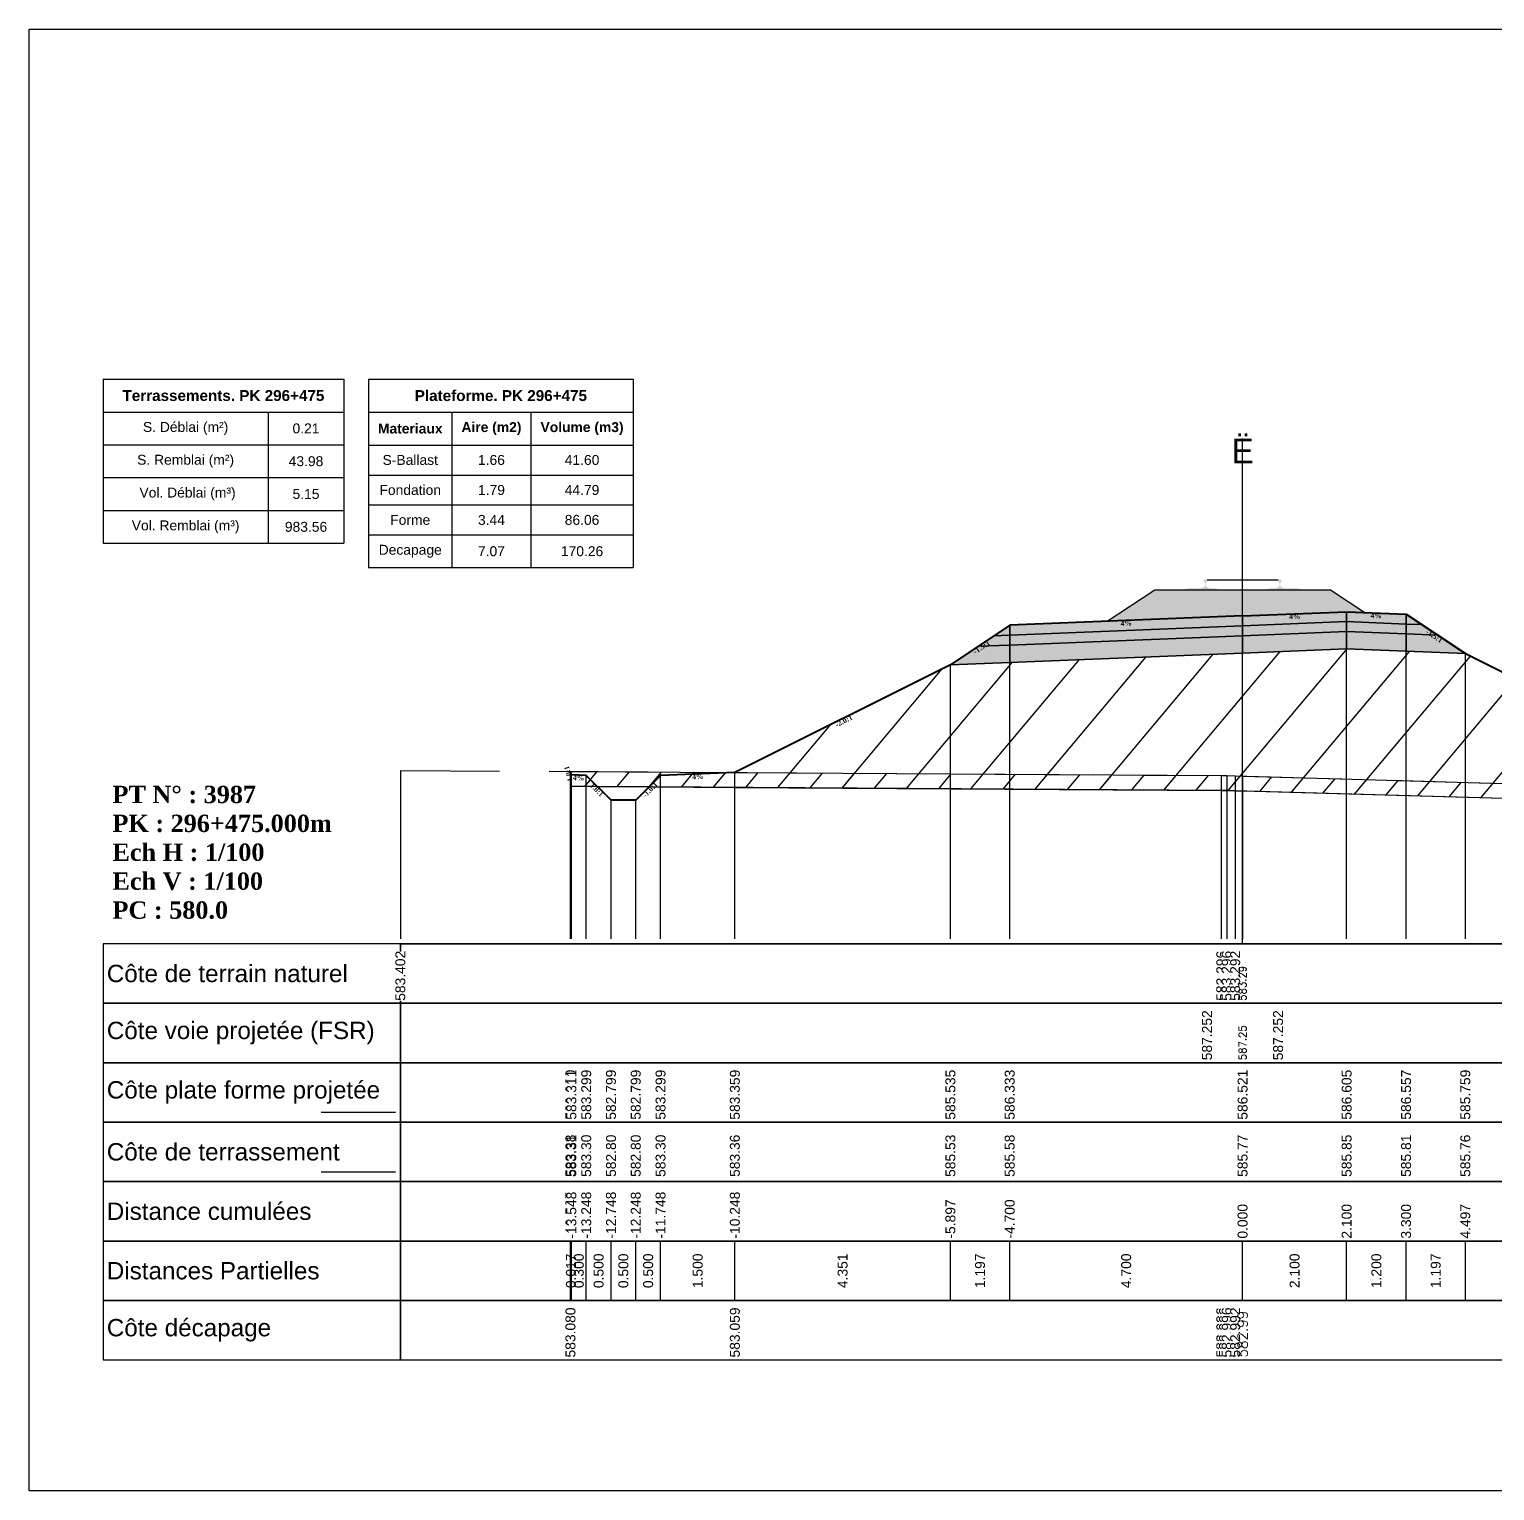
# Model space of a CAD drawing. Header units: millimetres. Extents: x 2762 to 3076, y 916 to 3305.
# Drawn here: x 2950.21 to 2979.79, y 2667.65 to 2697.15 of the extents above; entities that cross this region are included whole.
import ezdxf

# ---------------------------------------------------------------- set-up
doc = ezdxf.new("R2010")
doc.units = ezdxf.units.MM
doc.header["$LTSCALE"] = 2
doc.linetypes.add('CACHE', pattern=[9.525, 6.35, -3.175])
doc.linetypes.add('DASHED', pattern=[0.75, 0.5, -0.25])
for name, color, linetype in [('C-ANNO-TABL', 1, 'Continuous'), ('C-ANNO-TABL-TEXT', 150, 'Continuous'), ('C-ANNO-TABL-TITL', 150, 'Continuous'), ('C-ANNO-TABL-TTBL', 5, 'Continuous'), ('C-ROAD-CORR', 5, 'Continuous'), ('C-ROAD-SCTN', 7, 'Continuous')]:
    doc.layers.add(name, color=color, linetype=linetype)
doc.styles.add('ARIAL', font='arial.ttf')
doc.styles.add('C3D_Etiquette', font='romans.shx')
doc.styles.add('C3D_Profil_Travers', font='romans.shx')
doc.styles.get("Standard").update_dxf_attribs({"font": 'arial.ttf'})

msp = doc.modelspace()

# ---------------------------------------------------------------- hatches: boundary and pattern name
at = {"linetype": 'Continuous', "lineweight": -3}
msp.add_hatch(color=254, dxfattribs=at).paths.add_polyline_path([(2973.487, 2685.652), (2973.487, 2685.837), (2973.602, 2685.858), (2973.95, 2685.858), (2973.95, 2685.863), (2973.876, 2685.863), (2973.876, 2685.873), (2973.877, 2685.874), (2973.879, 2685.875), (2973.88, 2685.875), (2973.9, 2685.877), (2973.903, 2685.877), (2973.906, 2685.879), (2973.934, 2685.889), (2973.937, 2685.89), (2973.938, 2685.892), (2973.939, 2685.893), (2973.94, 2685.897), (2973.941, 2685.904), (2973.942, 2685.913), (2973.943, 2685.924), (2973.943, 2685.948), (2973.942, 2685.963), (2973.942, 2685.97), (2973.941, 2685.976), (2973.94, 2685.98), (2973.94, 2685.982), (2973.939, 2685.986), (2973.938, 2685.987), (2973.937, 2685.989), (2973.936, 2685.99), (2973.935, 2685.991), (2973.919, 2685.996), (2973.917, 2685.998), (2973.916, 2685.999), (2973.915, 2686), (2973.915, 2686.003), (2973.915, 2686.021), (2973.916, 2686.025), (2973.917, 2686.028), (2973.919, 2686.03), (2973.921, 2686.032), (2973.924, 2686.033), (2973.925, 2686.033), (2973.929, 2686.034), (2973.933, 2686.035), (2973.936, 2686.035), (2973.94, 2686.035), (2973.945, 2686.035), (2973.948, 2686.035), (2973.951, 2686.035), (2973.955, 2686.035), (2973.958, 2686.035), (2973.962, 2686.035), (2973.967, 2686.035), (2973.97, 2686.035), (2973.974, 2686.034), (2973.978, 2686.033), (2973.979, 2686.033), (2973.981, 2686.032), (2973.984, 2686.03), (2973.986, 2686.028), (2973.987, 2686.025), (2973.987, 2686.021), (2973.987, 2686.003), (2973.987, 2686), (2973.987, 2685.999), (2973.986, 2685.998), (2973.984, 2685.996), (2973.968, 2685.991), (2973.967, 2685.99), (2973.965, 2685.989), (2973.964, 2685.987), (2973.964, 2685.986), (2973.963, 2685.982), (2973.962, 2685.98), (2973.962, 2685.976), (2973.961, 2685.97), (2973.96, 2685.963), (2973.96, 2685.948), (2973.96, 2685.924), (2973.961, 2685.913), (2973.962, 2685.904), (2973.963, 2685.897), (2973.964, 2685.893), (2973.965, 2685.892), (2973.966, 2685.89), (2973.968, 2685.889), (2973.997, 2685.879), (2974, 2685.877), (2974.003, 2685.877), (2974.023, 2685.875), (2974.024, 2685.875), (2974.025, 2685.874), (2974.026, 2685.873), (2974.026, 2685.863), (2973.952, 2685.863), (2973.952, 2685.858), (2974.156, 2685.858), (2974.288, 2685.827), (2975.122, 2685.827), (2975.253, 2685.858), (2975.457, 2685.858), (2975.457, 2685.863), (2975.383, 2685.863), (2975.383, 2685.873), (2975.384, 2685.874), (2975.386, 2685.875), (2975.387, 2685.875), (2975.407, 2685.877), (2975.41, 2685.877), (2975.413, 2685.879), (2975.441, 2685.889), (2975.444, 2685.89), (2975.445, 2685.892), (2975.446, 2685.893), (2975.447, 2685.897), (2975.448, 2685.904), (2975.449, 2685.913), (2975.45, 2685.924), (2975.45, 2685.948), (2975.449, 2685.963), (2975.449, 2685.97), (2975.448, 2685.976), (2975.447, 2685.98), (2975.447, 2685.982), (2975.446, 2685.986), (2975.445, 2685.987), (2975.444, 2685.989), (2975.443, 2685.99), (2975.442, 2685.991), (2975.426, 2685.996), (2975.424, 2685.998), (2975.423, 2685.999), (2975.422, 2686), (2975.422, 2686.003), (2975.422, 2686.021), (2975.423, 2686.025), (2975.424, 2686.028), (2975.426, 2686.03), (2975.428, 2686.032), (2975.431, 2686.033), (2975.432, 2686.033), (2975.436, 2686.034), (2975.44, 2686.035), (2975.443, 2686.035), (2975.447, 2686.035), (2975.452, 2686.035), (2975.455, 2686.035), (2975.458, 2686.035), (2975.462, 2686.035), (2975.465, 2686.035), (2975.469, 2686.035), (2975.474, 2686.035), (2975.477, 2686.035), (2975.481, 2686.034), (2975.485, 2686.033), (2975.486, 2686.033), (2975.488, 2686.032), (2975.491, 2686.03), (2975.493, 2686.028), (2975.494, 2686.025), (2975.494, 2686.021), (2975.494, 2686.003), (2975.494, 2686), (2975.494, 2685.999), (2975.493, 2685.998), (2975.491, 2685.996), (2975.475, 2685.991), (2975.474, 2685.99), (2975.472, 2685.989), (2975.471, 2685.987), (2975.471, 2685.986), (2975.47, 2685.982), (2975.469, 2685.98), (2975.469, 2685.976), (2975.468, 2685.97), (2975.467, 2685.963), (2975.467, 2685.948), (2975.467, 2685.924), (2975.468, 2685.913), (2975.469, 2685.904), (2975.47, 2685.897), (2975.471, 2685.893), (2975.472, 2685.892), (2975.473, 2685.89), (2975.475, 2685.889), (2975.504, 2685.879), (2975.507, 2685.877), (2975.51, 2685.877), (2975.53, 2685.875), (2975.531, 2685.875), (2975.532, 2685.874), (2975.533, 2685.873), (2975.533, 2685.863), (2975.459, 2685.863), (2975.459, 2685.858), (2975.807, 2685.858), (2975.922, 2685.837), (2975.922, 2685.652)])
h = msp.add_hatch(dxfattribs=at)
h.set_pattern_fill('GRAVEL', color=252, scale=0.009, style=0)
h.set_pattern_definition([(228.0128, (2972.136781, 2685.423686), (-1.8288, -2.0574), [0.030755, -3.0447435]), (184.96974, (2972.116207, 2685.400826), (2.743199999, 0.228600013), [0.0527764, -5.2248644]), (132.51045, (2972.063629, 2685.396254), (2.286, -2.5146), [0.0372133, -3.684125]), (267.2737, (2971.974475, 2685.339104), (0.2286, 4.572), [0.0480604, -4.7579794]), (292.83365, (2971.972189, 2685.291098), (-1.143, 2.7432), [0.047127, -4.6655827]), (357.2737, (2971.990477, 2685.247664), (-4.572, 0.2286), [0.0480604, -4.7579794]), (37.69424, (2972.038483, 2685.245378), (-2.9718, -2.286), [0.0635574, -6.2921804]), (72.25533, (2972.088775, 2685.28424), (1.6002, 5.0292), [0.0600048, -5.940473]), (121.42957, (2972.107063, 2685.34139), (-1.8288, 2.9718), [0.048223, -4.774099]), (175.23636, (2972.081917, 2685.382538), (2.5146, -0.2286), [0.055054, -2.697654]), (222.39744, (2972.027053, 2685.38711), (-2.7432, -2.5146), [0.071197, -7.0485095]), (138.81407, (2972.20079, 2685.336818), (-1.6002, 1.3716), [0.0243004, -2.405751]), (171.46923, (2972.182501, 2685.35282), (2.9718, -0.4572), [0.0462314, -4.5769175]), (225, (2972.13678, 2685.35968), (-3e-17, -0.2286), [0.032329, -0.29096]), (203.1986, (2972.12078, 2685.38711), (1.143, 0.4572), [0.01741, -1.723556]), (291.8014, (2972.104777, 2685.38025), (-0.2286, 0.6858), [0.024621, -1.206428]), (30.9638, (2972.11392, 2685.35739), (0.6858, 0.4572), [0.039989, -1.292967]), (161.565, (2972.14821, 2685.377966), (0.4572, -0.2286), [0.028916, -0.693981]), (16.38954, (2971.972189, 2685.380252), (2.286, 0.6858), [0.040508, -4.0102944]), (70.34618, (2972.011051, 2685.391682), (-0.9144, -2.5146), [0.033984, -3.3643994]), (293.1986, (2972.14821, 2685.423686), (-0.4572, 1.143), [0.034819, -1.7061465]), (343.61046, (2972.161927, 2685.391682), (-2.286, 0.6858), [0.040508, -4.0102944]), (339.44395, (2971.97219, 2685.23852), (-1.143, 0.4572), [0.039063, -1.914096]), (294.77514, (2972.008765, 2685.224804), (-1.143, 2.5146), [0.0327305, -3.2403234]), (66.8014, (2972.150497, 2685.195086), (0.4572, 1.143), [0.034819, -1.7061465]), (17.35402, (2972.164213, 2685.22709), (-2.9718, -0.9144), [0.0383204, -3.793714]), (69.44395, (2972.038483, 2685.195086), (-0.4572, -1.143), [0.0195316, -1.933628]), (101.3099, (2972.13678, 2685.195086), (-0.2286, 0.9144), [0.011656, -1.1539795]), (165.9638, (2972.134495, 2685.206516), (0.6858, -0.2286), [0.047127, -0.895415]), (186.009, (2972.088775, 2685.217946), (2.286, 0.2286), [0.043674, -4.323723]), (303.69, (2972.11392, 2685.33682), (-0.2286, 0.4572), [0.032969, -0.79126]), (353.15723, (2972.132209, 2685.309386), (3.8862, -0.4572), [0.05756, -5.698441]), (60.9454, (2972.18936, 2685.302528), (-0.9144, -1.6002), [0.023536, -2.330045]), (90, (2972.2008, 2685.3231), (-0.2286, 0.2286), [0.013716, -0.214884]), (120.25644, (2972.084203, 2685.224804), (0.9144, -1.6002), [0.031758, -3.1440547]), (48.0128, (2972.068201, 2685.252236), (1.8288, 2.0574), [0.06151, -3.0139886]), (0, (2972.10935, 2685.29796), (0.2286, 0.2286), [0.059436, -0.169164]), (325.30485, (2972.168785, 2685.297956), (2.286, -1.6002), [0.036145, -3.5783385]), (254.0546, (2972.198503, 2685.277382), (-0.2286, -0.9144), [0.033285, -1.6309485]), (207.64598, (2972.189359, 2685.245378), (-4.3434, -2.286), [0.054193, -5.365122]), (175.42608, (2972.141353, 2685.220232), (-2.9718, 0.2286), [0.0573327, -5.675926])])
h.paths.add_polyline_path([(2971.972, 2685.195), (2972.93, 2685.833), (2976.48, 2685.833), (2977.169, 2685.374), (2976.805, 2685.388)])
h = msp.add_hatch(color=11, dxfattribs=at)
h.paths.add_polyline_path([(2978.005, 2685.14), (2978.005, 2685.34), (2978.324, 2685.128)])
h.paths.add_polyline_path([(2976.805, 2685.188), (2976.805, 2685.388), (2978.005, 2685.34), (2978.005, 2685.14)])
h.paths.add_polyline_path([(2974.705, 2685.104), (2974.705, 2685.304), (2976.805, 2685.388), (2976.805, 2685.188)])
h.paths.add_polyline_path([(2970.005, 2684.916), (2970.005, 2685.116), (2974.705, 2685.304), (2974.705, 2685.104)])
h.paths.add_polyline_path([(2969.685, 2684.904), (2970.005, 2685.116), (2970.005, 2684.916)])
h = msp.add_hatch(color=30, dxfattribs=at)
h.paths.add_polyline_path([(2978.005, 2684.94), (2978.005, 2685.14), (2978.324, 2685.128), (2978.643, 2684.915)])
h.paths.add_polyline_path([(2976.805, 2684.988), (2976.805, 2685.188), (2978.005, 2685.14), (2978.005, 2684.94)])
h.paths.add_polyline_path([(2974.705, 2684.904), (2974.705, 2685.104), (2976.805, 2685.188), (2976.805, 2684.988)])
h.paths.add_polyline_path([(2970.005, 2684.716), (2970.005, 2684.916), (2974.705, 2685.104), (2974.705, 2684.904)])
h.paths.add_polyline_path([(2969.366, 2684.691), (2969.685, 2684.904), (2970.005, 2684.916), (2970.005, 2684.716)])
h = msp.add_hatch(color=83, dxfattribs=at)
h.paths.add_polyline_path([(2978.005, 2684.59), (2978.005, 2684.94), (2978.643, 2684.915), (2979.201, 2684.543)])
h.paths.add_polyline_path([(2976.805, 2684.638), (2976.805, 2684.988), (2978.005, 2684.94), (2978.005, 2684.59)])
h.paths.add_polyline_path([(2974.705, 2684.554), (2974.705, 2684.904), (2976.805, 2684.988), (2976.805, 2684.638)])
h.paths.add_polyline_path([(2970.005, 2684.366), (2970.005, 2684.716), (2974.705, 2684.904), (2974.705, 2684.554)])
h.paths.add_polyline_path([(2968.808, 2684.319), (2969.366, 2684.691), (2970.005, 2684.716), (2970.005, 2684.366)])
h = msp.add_hatch(dxfattribs=at)
h.set_pattern_fill('_U', color=3, angle=50, style=0, pattern_type=0)
h.set_pattern_definition([(50, (2962.7276, 2681.8539), (-0.766044, 0.642788), [])])
h.paths.add_polyline_path([(2962.728, 2681.854), (2962.957, 2682.083), (2964.457, 2682.143), (2968.808, 2684.319), (2976.805, 2684.638), (2979.201, 2684.543), (2984.714, 2681.786), (2984.714, 2681.486), (2974.556, 2681.776), (2974.383, 2681.78), (2974.33, 2681.78), (2974.275, 2681.78)])
h.paths.add_polyline_path([(2961.139, 2681.864), (2961.139, 2682.164), (2961.157, 2682.095), (2961.457, 2682.083), (2961.679, 2681.861)])
h = msp.add_hatch(dxfattribs=at)
h.set_pattern_fill('_U', color=150, scale=0.5, angle=50, style=0, pattern_type=0)
h.set_pattern_definition([(50, (2962.7276, 2681.85394), (-0.383022, 0.321394), [])])
h.paths.add_polyline_path([(2962.728, 2681.854), (2962.957, 2682.083), (2964.457, 2682.143), (2974.275, 2682.08), (2974.383, 2682.08), (2974.556, 2682.076), (2984.714, 2681.786), (2984.714, 2681.486), (2974.556, 2681.776), (2974.383, 2681.78), (2974.33, 2681.78), (2974.275, 2681.78)])
h.paths.add_polyline_path([(2961.139, 2682.164), (2964.457, 2682.143), (2962.957, 2682.083), (2962.728, 2681.854), (2961.679, 2681.861), (2961.457, 2682.083), (2961.157, 2682.095)])
h.paths.add_polyline_path([(2961.139, 2681.864), (2961.139, 2682.164), (2961.157, 2682.095), (2961.457, 2682.083), (2961.679, 2681.861)])

# ---------------------------------------------------------------- linework, layer by layer
at = {"color": 7, "linetype": 'Continuous', "lineweight": -3}
for p, q in [((2974.705, 2678.684), (2974.705, 2688.884)), ((2957.704, 2678.684), (2991.706, 2678.684)), ((2961.139, 2671.484), (2961.139, 2672.684)), ((2961.157, 2671.484), (2961.157, 2672.684)), ((2961.157, 2671.484), (2961.157, 2672.684)), ((2961.457, 2671.484), (2961.457, 2672.684)), ((2961.457, 2671.484), (2961.457, 2672.684)), ((2961.957, 2671.484), (2961.957, 2672.684)), ((2961.957, 2671.484), (2961.957, 2672.684)), ((2962.457, 2671.484), (2962.457, 2672.684)), ((2962.457, 2671.484), (2962.457, 2672.684)), ((2962.957, 2671.484), (2962.957, 2672.684)), ((2962.957, 2671.484), (2962.957, 2672.684)), ((2964.457, 2671.484), (2964.457, 2672.684)), ((2964.457, 2671.484), (2964.457, 2672.684)), ((2968.808, 2671.484), (2968.808, 2672.684)), ((2968.808, 2671.484), (2968.808, 2672.684)), ((2970.005, 2671.484), (2970.005, 2672.684)), ((2970.005, 2671.484), (2970.005, 2672.684)), ((2974.705, 2671.484), (2974.705, 2672.684)), ((2974.705, 2671.484), (2974.705, 2672.684)), ((2976.805, 2671.484), (2976.805, 2672.684)), ((2976.805, 2671.484), (2976.805, 2672.684)), ((2978.005, 2671.484), (2978.005, 2672.684)), ((2978.005, 2671.484), (2978.005, 2672.684)), ((2979.201, 2671.484), (2979.201, 2672.684)), ((2979.201, 2671.484), (2979.201, 2672.684))]:
    msp.add_line(p, q, dxfattribs=at)
at = {"color": 251, "linetype": 'Continuous', "lineweight": -3}
for p, q in [((2971.972, 2685.195), (2972.93, 2685.833)), ((2972.93, 2685.833), (2976.48, 2685.833)), ((2976.48, 2685.833), (2977.169, 2685.374)), ((2976.805, 2685.388), (2971.972, 2685.195)), ((2974.705, 2685.304), (2976.805, 2685.388)), ((2977.169, 2685.374), (2976.805, 2685.388)), ((2976.805, 2685.188), (2976.805, 2685.388)), ((2976.805, 2685.388), (2978.005, 2685.34)), ((2976.805, 2685.388), (2976.805, 2685.188)), ((2969.685, 2684.904), (2970.005, 2685.116)), ((2970.005, 2685.116), (2974.705, 2685.304)), ((2970.005, 2684.916), (2970.005, 2685.116)), ((2970.005, 2685.116), (2970.005, 2684.916)), ((2974.705, 2685.104), (2970.005, 2684.916)), ((2974.705, 2685.104), (2974.705, 2685.304)), ((2974.705, 2685.304), (2974.705, 2685.104)), ((2976.805, 2685.188), (2974.705, 2685.104)), ((2978.005, 2685.14), (2976.805, 2685.188)), ((2978.005, 2685.14), (2978.005, 2685.34)), ((2978.005, 2685.34), (2978.324, 2685.128)), ((2978.005, 2685.34), (2978.005, 2685.14)), ((2978.324, 2685.128), (2978.005, 2685.14)), ((2970.005, 2684.916), (2969.685, 2684.904))]:
    msp.add_line(p, q, dxfattribs=at)
at = {"color": 53, "linetype": 'Continuous', "lineweight": -3}
for p, q in [((2970.005, 2684.916), (2974.705, 2685.104)), ((2974.705, 2685.104), (2976.805, 2685.188)), ((2974.705, 2684.904), (2974.705, 2685.104)), ((2974.705, 2685.104), (2974.705, 2684.904)), ((2976.805, 2684.988), (2976.805, 2685.188)), ((2976.805, 2685.188), (2978.005, 2685.14)), ((2976.805, 2685.188), (2976.805, 2684.988)), ((2978.005, 2684.94), (2978.005, 2685.14)), ((2978.005, 2685.14), (2978.324, 2685.128)), ((2978.005, 2685.14), (2978.005, 2684.94)), ((2978.324, 2685.128), (2978.643, 2684.915)), ((2969.366, 2684.691), (2969.685, 2684.904)), ((2969.685, 2684.904), (2970.005, 2684.916)), ((2970.005, 2684.716), (2970.005, 2684.916)), ((2970.005, 2684.916), (2970.005, 2684.716)), ((2974.705, 2684.904), (2970.005, 2684.716)), ((2970.005, 2684.716), (2974.705, 2684.904)), ((2976.805, 2684.988), (2974.705, 2684.904)), ((2974.705, 2684.904), (2976.805, 2684.988)), ((2974.705, 2684.554), (2974.705, 2684.904)), ((2974.705, 2684.904), (2974.705, 2684.554)), ((2978.005, 2684.94), (2976.805, 2684.988)), ((2976.805, 2684.638), (2976.805, 2684.988)), ((2976.805, 2684.988), (2978.005, 2684.94)), ((2976.805, 2684.988), (2976.805, 2684.638)), ((2978.643, 2684.915), (2978.005, 2684.94)), ((2978.005, 2684.59), (2978.005, 2684.94)), ((2978.005, 2684.94), (2978.643, 2684.915)), ((2978.005, 2684.94), (2978.005, 2684.59)), ((2978.643, 2684.915), (2979.201, 2684.543)), ((2968.808, 2684.319), (2969.366, 2684.691)), ((2970.005, 2684.716), (2969.366, 2684.691)), ((2969.366, 2684.691), (2970.005, 2684.716)), ((2970.005, 2684.366), (2970.005, 2684.716)), ((2970.005, 2684.716), (2970.005, 2684.366)), ((2974.705, 2684.554), (2970.005, 2684.366)), ((2976.805, 2684.638), (2974.705, 2684.554)), ((2978.005, 2684.59), (2976.805, 2684.638)), ((2979.201, 2684.543), (2978.005, 2684.59)), ((2970.005, 2684.366), (2968.808, 2684.319))]:
    msp.add_line(p, q, dxfattribs=at)
at = {"color": 253, "linetype": 'Continuous', "lineweight": -3}
for p, q in [((2968.808, 2684.319), (2976.805, 2684.638)), ((2976.805, 2684.638), (2979.201, 2684.543)), ((2979.201, 2684.543), (2984.714, 2681.786)), ((2964.457, 2682.143), (2968.808, 2684.319)), ((2961.139, 2682.164), (2964.457, 2682.143)), ((2961.157, 2682.095), (2961.139, 2682.164)), ((2961.139, 2681.864), (2961.139, 2682.164)), ((2961.139, 2682.164), (2961.157, 2682.095)), ((2961.139, 2681.864), (2961.139, 2682.164)), ((2961.139, 2682.164), (2961.157, 2682.095)), ((2962.957, 2682.083), (2964.457, 2682.143)), ((2964.457, 2682.143), (2962.957, 2682.083)), ((2962.957, 2682.083), (2964.457, 2682.143)), ((2964.457, 2682.143), (2974.275, 2682.08)), ((2961.679, 2681.861), (2961.139, 2681.864)), ((2961.679, 2681.861), (2961.139, 2681.864)), ((2961.457, 2682.083), (2961.157, 2682.095)), ((2961.157, 2682.095), (2961.457, 2682.083)), ((2961.157, 2682.095), (2961.457, 2682.083)), ((2961.679, 2681.861), (2961.457, 2682.083)), ((2961.457, 2682.083), (2961.679, 2681.861)), ((2961.457, 2682.083), (2961.679, 2681.861)), ((2962.728, 2681.854), (2961.679, 2681.861)), ((2961.679, 2681.861), (2962.728, 2681.854)), ((2961.957, 2681.583), (2961.679, 2681.861)), ((2962.728, 2681.854), (2962.457, 2681.583)), ((2962.728, 2681.854), (2962.957, 2682.083)), ((2962.957, 2682.083), (2962.728, 2681.854)), ((2962.728, 2681.854), (2962.957, 2682.083)), ((2974.275, 2681.78), (2962.728, 2681.854)), ((2974.275, 2681.78), (2962.728, 2681.854)), ((2974.275, 2682.08), (2974.383, 2682.08)), ((2974.383, 2682.08), (2974.556, 2682.076)), ((2974.556, 2682.076), (2984.714, 2681.786)), ((2962.457, 2681.583), (2961.957, 2681.583)), ((2974.33, 2681.78), (2974.275, 2681.78)), ((2974.33, 2681.78), (2974.275, 2681.78)), ((2974.383, 2681.78), (2974.33, 2681.78)), ((2974.383, 2681.78), (2974.33, 2681.78)), ((2974.556, 2681.776), (2974.383, 2681.78)), ((2974.556, 2681.776), (2974.383, 2681.78)), ((2984.714, 2681.486), (2974.556, 2681.776)), ((2984.714, 2681.486), (2974.556, 2681.776))]:
    msp.add_line(p, q, dxfattribs=at)
at = {"color": 8, "linetype": 'CACHE', "lineweight": -3}
for p, q in [((2974.705, 2678.784), (2974.705, 2684.554)), ((2974.705, 2678.784), (2974.705, 2684.554)), ((2976.805, 2678.784), (2976.805, 2684.638)), ((2978.005, 2678.784), (2978.005, 2684.59)), ((2979.201, 2678.784), (2979.201, 2684.543)), ((2968.808, 2678.784), (2968.808, 2684.319)), ((2970.005, 2678.784), (2970.005, 2684.366)), ((2961.139, 2678.784), (2961.139, 2682.164)), ((2964.457, 2678.784), (2964.457, 2682.143)), ((2961.157, 2678.784), (2961.157, 2682.095)), ((2961.457, 2678.784), (2961.457, 2682.083)), ((2962.957, 2678.784), (2962.957, 2682.083)), ((2961.957, 2678.784), (2961.957, 2681.583)), ((2962.457, 2678.784), (2962.457, 2681.583))]:
    msp.add_line(p, q, dxfattribs=at)
at = {"color": 105, "linetype": 'DASHED', "lineweight": -3, "ltscale": 2}
for p, q in [((2957.705, 2682.186), (2974.275, 2682.08)), ((2974.275, 2682.08), (2974.383, 2682.08)), ((2974.383, 2682.08), (2974.556, 2682.076)), ((2974.556, 2682.076), (2974.705, 2682.072)), ((2974.705, 2682.072), (2991.705, 2681.587))]:
    msp.add_line(p, q, dxfattribs=at)
at = {"color": 98, "linetype": 'CACHE', "lineweight": -3}
for p, q in [((2957.705, 2682.186), (2957.705, 2678.784)), ((2974.275, 2682.08), (2974.275, 2678.784)), ((2974.383, 2682.08), (2974.383, 2678.784)), ((2974.556, 2682.076), (2974.556, 2678.784)), ((2974.705, 2682.072), (2974.705, 2678.784))]:
    msp.add_line(p, q, dxfattribs=at)
at = {"color": 6, "linetype": 'Continuous', "lineweight": -3}
for p, q in [((2961.139, 2681.864), (2964.457, 2681.843)), ((2964.457, 2681.843), (2974.275, 2681.78)), ((2974.275, 2681.78), (2974.33, 2681.78)), ((2974.33, 2681.78), (2974.383, 2681.78)), ((2974.383, 2681.78), (2974.556, 2681.776)), ((2974.556, 2681.776), (2974.705, 2681.772)), ((2974.705, 2681.772), (2984.714, 2681.486))]:
    msp.add_line(p, q, dxfattribs=at)
at = {"color": 154, "linetype": 'Continuous', "lineweight": -3}
msp.add_line((2956.104, 2675.284), (2957.604, 2675.284), dxfattribs=at)
at = {"color": 1, "linetype": 'Continuous', "lineweight": -3}
msp.add_line((2956.104, 2674.084), (2957.604, 2674.084), dxfattribs=at)
at = {"color": 7, "linetype": 'Continuous', "lineweight": -3}
for points in [[(2957.704, 2677.484), (2957.704, 2678.684), (2951.704, 2678.684), (2951.704, 2677.484)], [(2957.704, 2677.484), (2991.706, 2677.484), (2991.706, 2678.684), (2957.704, 2678.684)], [(2957.704, 2676.284), (2957.704, 2677.484), (2951.704, 2677.484), (2951.704, 2676.284)], [(2957.704, 2676.284), (2991.706, 2676.284), (2991.706, 2677.484), (2957.704, 2677.484)], [(2957.704, 2675.084), (2957.704, 2676.284), (2951.704, 2676.284), (2951.704, 2675.084)], [(2957.704, 2675.084), (2991.706, 2675.084), (2991.706, 2676.284), (2957.704, 2676.284)], [(2957.704, 2673.884), (2957.704, 2675.084), (2951.704, 2675.084), (2951.704, 2673.884)], [(2957.704, 2673.884), (2991.706, 2673.884), (2991.706, 2675.084), (2957.704, 2675.084)], [(2957.704, 2672.684), (2957.704, 2673.884), (2951.704, 2673.884), (2951.704, 2672.684)], [(2957.704, 2672.684), (2991.706, 2672.684), (2991.706, 2673.884), (2957.704, 2673.884)], [(2957.704, 2671.484), (2957.704, 2672.684), (2951.704, 2672.684), (2951.704, 2671.484)], [(2957.704, 2671.484), (2991.706, 2671.484), (2991.706, 2672.684), (2957.704, 2672.684)], [(2957.704, 2670.284), (2957.704, 2671.484), (2951.704, 2671.484), (2951.704, 2670.284)], [(2957.704, 2670.284), (2991.706, 2670.284), (2991.706, 2671.484), (2957.704, 2671.484)]]:
    msp.add_3dface(points, dxfattribs=at)
at = {"layer": 'C-ANNO-TABL', "color": 7, "linetype": 'Continuous', "lineweight": -3}
for p, q in [((2951.704, 2689.419), (2955.037, 2689.419)), ((2955.037, 2689.419), (2956.563, 2689.419)), ((2955.037, 2689.419), (2955.037, 2688.757)), ((2957.063, 2689.416), (2958.745, 2689.416)), ((2958.745, 2689.416), (2960.341, 2689.416)), ((2958.745, 2689.416), (2958.745, 2688.754)), ((2960.341, 2689.416), (2962.403, 2689.416)), ((2960.341, 2689.416), (2960.341, 2688.754)), ((2951.704, 2688.757), (2955.037, 2688.757)), ((2955.037, 2688.757), (2956.563, 2688.757)), ((2955.037, 2688.757), (2955.037, 2688.095)), ((2957.063, 2688.754), (2958.745, 2688.754)), ((2958.745, 2688.754), (2960.341, 2688.754)), ((2958.745, 2688.754), (2958.745, 2688.147)), ((2960.341, 2688.754), (2962.403, 2688.754)), ((2960.341, 2688.754), (2960.341, 2688.147)), ((2951.704, 2688.095), (2955.037, 2688.095)), ((2955.037, 2688.095), (2956.563, 2688.095)), ((2955.037, 2688.095), (2955.037, 2687.432)), ((2957.063, 2688.147), (2958.745, 2688.147)), ((2958.745, 2688.147), (2960.341, 2688.147)), ((2958.745, 2688.147), (2958.745, 2687.543)), ((2960.341, 2688.147), (2962.403, 2688.147)), ((2960.341, 2688.147), (2960.341, 2687.543)), ((2957.063, 2687.543), (2958.745, 2687.543)), ((2958.745, 2687.543), (2960.341, 2687.543)), ((2958.745, 2687.543), (2958.745, 2686.939)), ((2960.341, 2687.543), (2962.403, 2687.543)), ((2960.341, 2687.543), (2960.341, 2686.939)), ((2951.704, 2687.432), (2955.037, 2687.432)), ((2955.037, 2687.432), (2956.563, 2687.432)), ((2955.037, 2687.432), (2955.037, 2686.77)), ((2957.063, 2686.939), (2958.745, 2686.939)), ((2958.745, 2686.939), (2960.341, 2686.939)), ((2958.745, 2686.939), (2958.745, 2686.28)), ((2960.341, 2686.939), (2962.403, 2686.939)), ((2960.341, 2686.939), (2960.341, 2686.28))]:
    msp.add_line(p, q, dxfattribs=at)
at = {"layer": 'C-ANNO-TABL-TTBL', "color": 7, "linetype": 'Continuous', "lineweight": -3}
for p, q in [((2951.704, 2690.084), (2956.563, 2690.084)), ((2951.704, 2690.084), (2951.704, 2689.419)), ((2956.563, 2690.084), (2956.563, 2689.419)), ((2957.063, 2690.084), (2962.403, 2690.084)), ((2957.063, 2690.084), (2957.063, 2689.416)), ((2962.403, 2690.084), (2962.403, 2689.416)), ((2951.704, 2689.419), (2951.704, 2688.757)), ((2956.563, 2689.419), (2956.563, 2688.757)), ((2957.063, 2689.416), (2957.063, 2688.754)), ((2962.403, 2689.416), (2962.403, 2688.754)), ((2951.704, 2688.757), (2951.704, 2688.095)), ((2956.563, 2688.757), (2956.563, 2688.095)), ((2957.063, 2688.754), (2957.063, 2688.147)), ((2962.403, 2688.754), (2962.403, 2688.147)), ((2951.704, 2688.095), (2951.704, 2687.432)), ((2956.563, 2688.095), (2956.563, 2687.432)), ((2957.063, 2688.147), (2957.063, 2687.543)), ((2962.403, 2688.147), (2962.403, 2687.543)), ((2957.063, 2687.543), (2957.063, 2686.939)), ((2962.403, 2687.543), (2962.403, 2686.939)), ((2951.704, 2687.432), (2951.704, 2686.77)), ((2956.563, 2687.432), (2956.563, 2686.77)), ((2957.063, 2686.939), (2957.063, 2686.28)), ((2962.403, 2686.939), (2962.403, 2686.28)), ((2951.704, 2686.77), (2955.037, 2686.77)), ((2955.037, 2686.77), (2956.563, 2686.77)), ((2957.063, 2686.28), (2958.745, 2686.28)), ((2958.745, 2686.28), (2960.341, 2686.28)), ((2960.341, 2686.28), (2962.403, 2686.28))]:
    msp.add_line(p, q, dxfattribs=at)
at = {"layer": 'C-ROAD-CORR', "color": 1, "linetype": 'Continuous', "lineweight": 40}
for p, q in [((2974.705, 2685.304), (2976.805, 2685.388)), ((2976.805, 2685.388), (2978.005, 2685.34)), ((2970.005, 2685.116), (2968.808, 2684.319)), ((2974.705, 2685.304), (2970.005, 2685.116)), ((2978.005, 2685.34), (2979.201, 2684.543)), ((2979.201, 2684.543), (2984.714, 2681.786)), ((2968.808, 2684.319), (2964.457, 2682.143)), ((2961.157, 2682.095), (2961.139, 2682.164)), ((2964.457, 2682.143), (2962.957, 2682.083)), ((2961.457, 2682.083), (2961.157, 2682.095)), ((2961.957, 2681.583), (2961.457, 2682.083)), ((2962.957, 2682.083), (2962.457, 2681.583)), ((2962.457, 2681.583), (2961.957, 2681.583))]:
    msp.add_line(p, q, dxfattribs=at)
at = {"layer": 'C-ROAD-CORR', "color": 102, "linetype": 'Continuous', "lineweight": -3, "ltscale": 0.5}
for p, q in [((2974.705, 2684.554), (2970.005, 2684.366)), ((2974.705, 2684.554), (2976.805, 2684.638)), ((2976.805, 2684.638), (2978.005, 2684.59)), ((2978.005, 2684.59), (2979.201, 2684.543)), ((2970.005, 2684.366), (2968.808, 2684.319))]:
    msp.add_line(p, q, dxfattribs=at)
at = {"layer": 'C-ROAD-CORR', "color": 1, "linetype": 'Continuous', "lineweight": -3}
for p, q in [((2961.957, 2681.583), (2961.457, 2682.083)), ((2962.957, 2682.083), (2962.457, 2681.583))]:
    msp.add_line(p, q, dxfattribs=at)
at = {"layer": 'C-ROAD-SCTN', "color": 154, "linetype": 'Continuous', "lineweight": -3}
for p, q in [((2973.987, 2686.035), (2974.705, 2686.035)), ((2974.705, 2686.035), (2975.422, 2686.035)), ((2974.705, 2685.304), (2976.805, 2685.388)), ((2976.805, 2685.388), (2978.005, 2685.34)), ((2968.808, 2684.319), (2970.005, 2685.116)), ((2970.005, 2685.116), (2974.705, 2685.304)), ((2978.005, 2685.34), (2979.201, 2684.543)), ((2979.201, 2684.543), (2984.714, 2681.786)), ((2964.457, 2682.143), (2968.808, 2684.319)), ((2961.139, 2682.164), (2961.157, 2682.095)), ((2962.957, 2682.083), (2964.457, 2682.143)), ((2961.157, 2682.095), (2961.457, 2682.083)), ((2961.457, 2682.083), (2961.957, 2681.583)), ((2962.457, 2681.583), (2962.957, 2682.083)), ((2961.957, 2681.583), (2962.457, 2681.583))]:
    msp.add_line(p, q, dxfattribs=at)
at = {"layer": 'C-ROAD-SCTN', "color": 140, "linetype": 'Continuous', "lineweight": -3}
for p, q in [((2971.972, 2685.195), (2972.93, 2685.833)), ((2972.93, 2685.833), (2972.973, 2685.833)), ((2972.973, 2685.833), (2974.705, 2685.833)), ((2974.705, 2685.833), (2976.436, 2685.833)), ((2976.436, 2685.833), (2976.48, 2685.833)), ((2976.48, 2685.833), (2977.169, 2685.374))]:
    msp.add_line(p, q, dxfattribs=at)
at = {"layer": 'C-ROAD-SCTN', "color": 1, "linetype": 'Continuous', "lineweight": -3}
for p, q in [((2970.005, 2684.366), (2974.705, 2684.554)), ((2974.705, 2684.554), (2976.805, 2684.638)), ((2976.805, 2684.638), (2978.005, 2684.59)), ((2978.005, 2684.59), (2979.201, 2684.543)), ((2979.201, 2684.543), (2984.714, 2681.786)), ((2964.457, 2682.143), (2968.808, 2684.319)), ((2968.808, 2684.319), (2970.005, 2684.366)), ((2961.139, 2682.164), (2961.157, 2682.095)), ((2962.957, 2682.083), (2964.457, 2682.143)), ((2961.157, 2682.095), (2961.457, 2682.083)), ((2961.457, 2682.083), (2961.957, 2681.583)), ((2962.457, 2681.583), (2962.957, 2682.083)), ((2961.957, 2681.583), (2962.457, 2681.583))]:
    msp.add_line(p, q, dxfattribs=at)

# ---------------------------------------------------------------- texts
at = {"color": 7, "linetype": 'Continuous', "lineweight": -3}
for s, insert, char_height, attachment_point, style in [('{\\fWingdings|b0|i0|c2|p0;Ë}', (2974.705, 2688.384), 0.5, 8, 'C3D_Profil_Travers'), ('{\\fTimes New Roman|b1|i0|c0|p18;PT N° : 3987\\PPK : 296+475.000m\\PEch H : 1/100\\PEch V : 1/100\\PPC : 580.0}', (2951.893, 2679.184), 0.35, 7, 'C3D_Profil_Travers'), ('{\\fArial|b0|i0|c0|p34;Côte de terrain naturel}', (2951.779, 2678.084), 0.35, 4, 'C3D_Etiquette'), ('{\\fArial|b0|i0|c0|p34;Côte plate forme projetée}', (2951.779, 2675.684), 0.35, 4, 'C3D_Etiquette'), ('{\\fArial|b0|i0|c0|p34;Côte de terrassement}', (2951.779, 2674.484), 0.35, 4, 'C3D_Etiquette'), ('{\\fArial|b0|i0|c0|p34;Distance cumulées}', (2951.779, 2673.284), 0.35, 4, 'C3D_Etiquette'), ('{\\fArial|b0|i0|c0|p34;Distances Partielles}', (2951.779, 2672.084), 0.35, 4, 'C3D_Etiquette'), ('{\\fArial|b0|i0|c0|p34;Côte décapage}', (2951.779, 2670.884), 0.35, 4, 'C3D_Etiquette')]:
    msp.add_mtext(s, dxfattribs=dict(at, insert=insert, char_height=char_height, attachment_point=attachment_point, style=style))
at = {"color": 7, "linetype": 'Continuous', "lineweight": -3, "char_height": 0.1, "style": 'C3D_Etiquette'}
for s, insert, width, attachment_point, rotation in [('{\\fTimes New Roman|b1|i0|c0|p18;4%}', (2972.355, 2685.206), 0.42071, 2, 2.2906), ('{\\fTimes New Roman|b1|i0|c0|p18;4%}', (2975.755, 2685.342), 0.37094, 2, 2.2906), ('{\\fTimes New Roman|b1|i0|c0|p18;4%}', (2977.404, 2685.36), 0.42071, 2, 357.7094), ('{\\fTimes New Roman|b1|i0|c0|p18;-1.5:1}', (2969.408, 2684.714), 0.34598, 2, 33.6901), ('{\\fTimes New Roman|b1|i0|c0|p18;-1.5:1}', (2978.601, 2684.938), 0.34598, 2, 326.3099), ('{\\fTimes New Roman|b1|i0|c0|p18;-2.0:1}', (2966.634, 2683.227), 0.34598, 2, 26.5651), ('{\\fTimes New Roman|b1|i0|c0|p18;1.0:1}', (2961.144, 2682.129), 0.29446, 8, 104.0362), ('{\\fTimes New Roman|b1|i0|c0|p18;4%}', (2961.306, 2682.085), 0.37094, 2, 357.7094), ('{\\fTimes New Roman|b1|i0|c0|p18;1.0:1}', (2961.704, 2681.83), 0.29001, 2, 315), ('{\\fTimes New Roman|b1|i0|c0|p18;-1.0:1}', (2962.709, 2681.83), 0.34598, 2, 45), ('{\\fTimes New Roman|b1|i0|c0|p18;4%}', (2963.707, 2682.109), 0.42071, 2, 2.2906)]:
    msp.add_mtext(s, dxfattribs=dict(at, insert=insert, width=width, attachment_point=attachment_point, rotation=rotation))
at = {"color": 7, "linetype": 'Continuous', "lineweight": -3, "insert": (2951.779, 2676.884), "char_height": 0.35, "attachment_point": 4}
msp.add_mtext('{\\fArial|b0|i0|c0|p34;Côte voie projetée (FSR)}', dxfattribs=at)
at = {"color": 7, "linetype": 'Continuous', "lineweight": -3, "rotation": 90, "style": 'C3D_Profil_Travers'}
for s, insert, char_height, attachment_point in [('587.25', (2974.705, 2676.334), 0.15, 4), ('{\\fArial|b0|i0|c0|p34;583.38}', (2961.139, 2673.979), 0.2, 4), ('{\\fArial|b0|i0|c0|p34;583.31}', (2961.157, 2673.979), 0.2, 4), ('{\\fArial|b0|i0|c0|p34;583.30}', (2961.457, 2673.979), 0.2, 4), ('{\\fArial|b0|i0|c0|p34;582.80}', (2961.957, 2673.979), 0.2, 4), ('{\\fArial|b0|i0|c0|p34;582.80}', (2962.457, 2673.979), 0.2, 4), ('{\\fArial|b0|i0|c0|p34;583.30}', (2962.957, 2673.979), 0.2, 4), ('{\\fArial|b0|i0|c0|p34;583.36}', (2964.457, 2673.979), 0.2, 4), ('{\\fArial|b0|i0|c0|p34;585.53}', (2968.808, 2673.979), 0.2, 4), ('{\\fArial|b0|i0|c0|p34;585.58}', (2970.005, 2673.979), 0.2, 4), ('{\\fArial|b0|i0|c0|p34;585.77}', (2974.705, 2673.979), 0.2, 4), ('{\\fArial|b0|i0|c0|p34;585.85}', (2976.805, 2673.979), 0.2, 4), ('{\\fArial|b0|i0|c0|p34;585.81}', (2978.005, 2673.979), 0.2, 4), ('{\\fArial|b0|i0|c0|p34;585.76}', (2979.201, 2673.979), 0.2, 4), ('{\\fArial|b0|i0|c0|p34;0.017}', (2961.148, 2672.084), 0.2, 5), ('{\\fArial|b0|i0|c0|p34;0.300}', (2961.307, 2672.084), 0.2, 5), ('{\\fArial|b0|i0|c0|p34;0.500}', (2961.707, 2672.084), 0.2, 5), ('{\\fArial|b0|i0|c0|p34;0.500}', (2962.207, 2672.084), 0.2, 5), ('{\\fArial|b0|i0|c0|p34;0.500}', (2962.707, 2672.084), 0.2, 5), ('{\\fArial|b0|i0|c0|p34;1.500}', (2963.707, 2672.084), 0.2, 5), ('{\\fArial|b0|i0|c0|p34;4.351}', (2966.632, 2672.084), 0.2, 5), ('{\\fArial|b0|i0|c0|p34;1.197}', (2969.406, 2672.084), 0.2, 5), ('{\\fArial|b0|i0|c0|p34;4.700}', (2972.355, 2672.084), 0.2, 5), ('{\\fArial|b0|i0|c0|p34;2.100}', (2975.755, 2672.084), 0.2, 5), ('{\\fArial|b0|i0|c0|p34;1.200}', (2977.405, 2672.084), 0.2, 5), ('{\\fArial|b0|i0|c0|p34;1.197}', (2978.603, 2672.084), 0.2, 5)]:
    msp.add_mtext(s, dxfattribs=dict(at, insert=insert, char_height=char_height, attachment_point=attachment_point))
at = {"layer": 'C-ANNO-TABL-TEXT', "color": 7, "linetype": 'Continuous', "lineweight": -3, "char_height": 0.2, "attachment_point": 5, "style": 'ARIAL'}
for s, insert in [('{\\fArial|b0|i0|c0|p34;\\C7;0.21}', (2955.8, 2689.088)), ('{\\fArial|b0|i0|c0|p34;\\C7;43.98}', (2955.8, 2688.426)), ('{\\fArial|b0|i0|c0|p34;\\C7;S-Ballast}', (2957.904, 2688.451)), ('{\\fArial|b0|i0|c0|p34;\\C7;1.66}', (2959.543, 2688.451)), ('{\\C18;\\c0;41.60}', (2961.372, 2688.451)), ('{\\fArial|b0|i0|c0|p34;\\C7;5.15}', (2955.8, 2687.764)), ('{\\fArial|b0|i0|c0|p34;\\C7;Fondation}', (2957.904, 2687.845)), ('{\\fArial|b0|i0|c0|p34;\\C7;1.79}', (2959.543, 2687.845)), ('{\\C18;\\c0;44.79}', (2961.372, 2687.845)), ('{\\fArial|b0|i0|c0|p34;\\C7;983.56}', (2955.8, 2687.101)), ('{\\fArial|b0|i0|c0|p34;\\C7;Forme}', (2957.904, 2687.241)), ('{\\fArial|b0|i0|c0|p34;\\C7;3.44}', (2959.543, 2687.241)), ('{\\C18;\\c0;86.06}', (2961.372, 2687.241)), ('{\\fArial|b0|i0|c0|p34;\\C7;Decapage}', (2957.904, 2686.609)), ('{\\fArial|b0|i0|c0|p34;\\C7;7.07}', (2959.543, 2686.609)), ('{\\C18;\\c0;170.26}', (2961.372, 2686.609))]:
    msp.add_mtext(s, dxfattribs=dict(at, insert=insert))
at = {"layer": 'C-ANNO-TABL-TITL', "color": 7, "linetype": 'Continuous', "lineweight": -3, "attachment_point": 5, "style": 'ARIAL'}
for s, insert, char_height in [('{\\fArial|b1|i0|c0|p34;\\C7;Terrassements. PK 296+475}', (2954.133, 2689.751), 0.22), ('{\\fArial|b1|i0|c0|p34;\\C18;\\c0;Plateforme. PK 296+475}', (2959.733, 2689.75), 0.22), ('{\\fArial|b0|i0|c0|p34;\\C7;S. Déblai (m²) }', (2953.37, 2689.088), 0.2), ('{\\fArial|b1|i0|c0|p34;\\C7;Aire (m2)}', (2959.543, 2689.085), 0.2), ('{\\fArial|b1|i0|c0|p34;\\C7;Volume (m3)}', (2961.372, 2689.085), 0.2), ('{\\fArial|b1|i0|c0|p34;\\C7;Materiaux   }', (2957.904, 2689.085), 0.2), ('{\\fArial|b0|i0|c0|p34;\\C7;S. Remblai (m²) }', (2953.37, 2688.426), 0.2), ('{\\fArial|b0|i0|c0|p34;\\C7; Vol. Déblai (m³) }', (2953.37, 2687.764), 0.2), ('{\\fArial|b0|i0|c0|p34;\\C7;Vol. Remblai (m³)}', (2953.37, 2687.101), 0.2)]:
    msp.add_mtext(s, dxfattribs=dict(at, insert=insert, char_height=char_height))

# ---------------------------------------------------------------- next in the draw order: texts
at = {"color": 7, "linetype": 'Continuous', "lineweight": -3, "char_height": 0.2, "attachment_point": 4, "rotation": 90, "style": 'C3D_Profil_Travers', "bg_fill": 3, "box_fill_scale": 1.000375, "bg_fill_color": 256, "bg_fill_true_color": 13158600, "bg_fill_transparency": 0}
for s, insert, width in [('{\\fArial|b0|i0|c0|p34;583.402}', (2957.705, 2677.534), 0.99347), ('{\\fArial|b0|i0|c0|p34;583.296}', (2974.275, 2677.534), 0.99539), ('{\\fArial|b0|i0|c0|p34;587.252}', (2973.987, 2676.334), 0.99347), ('{\\fArial|b0|i0|c0|p34;587.252}', (2975.422, 2676.334), 0.99347), ('{\\fArial|b0|i0|c0|p34;583.380}', (2961.139, 2675.134), 0.99484), ('{\\fArial|b0|i0|c0|p34;582.799}', (2961.957, 2675.134), 0.99595), ('{\\fArial|b0|i0|c0|p34;582.799}', (2962.457, 2675.134), 0.99595), ('{\\fArial|b0|i0|c0|p34;583.299}', (2962.957, 2675.134), 0.99595), ('{\\fArial|b0|i0|c0|p34;583.359}', (2964.457, 2675.134), 0.99595), ('{\\fArial|b0|i0|c0|p34;585.535}', (2968.808, 2675.134), 0.99705), ('{\\fArial|b0|i0|c0|p34;586.333}', (2970.005, 2675.134), 0.99553), ('{\\fArial|b0|i0|c0|p34;586.521}', (2974.705, 2675.134), 0.95654), ('{\\fArial|b0|i0|c0|p34;586.605}', (2976.805, 2675.134), 0.99705), ('{\\fArial|b0|i0|c0|p34;586.557}', (2978.005, 2675.134), 0.99553), ('{\\fArial|b0|i0|c0|p34;585.759}', (2979.201, 2675.134), 0.99595), ('{\\fArial|b0|i0|c0|p34;\\C256;-13.565}', (2961.139, 2672.734), 0.93683), ('{\\fArial|b0|i0|c0|p34;\\C256;-12.748}', (2961.957, 2672.734), 0.93573), ('{\\fArial|b0|i0|c0|p34;\\C256;-12.248}', (2962.457, 2672.734), 0.93573), ('{\\fArial|b0|i0|c0|p34;\\C256;-11.748}', (2962.957, 2672.734), 0.93573), ('{\\fArial|b0|i0|c0|p34;\\C256;-10.248}', (2964.457, 2672.734), 0.93573), ('{\\fArial|b0|i0|c0|p34;\\C256;-5.897}', (2968.808, 2672.734), 0.77838), ('{\\fArial|b0|i0|c0|p34;\\C256;-4.700}', (2970.005, 2672.734), 0.77769), ('{\\fArial|b0|i0|c0|p34;\\C256;0.000}', (2974.705, 2672.734), 0.68096), ('{\\fArial|b0|i0|c0|p34;\\C256;2.100}', (2976.805, 2672.734), 0.6844), ('{\\fArial|b0|i0|c0|p34;\\C256;3.300}', (2978.005, 2672.734), 0.68082), ('{\\fArial|b0|i0|c0|p34;\\C256;4.497}', (2979.201, 2672.734), 0.68978), ('{\\fArial|b0|i0|c0|p34;583.080}', (2961.139, 2670.334), 0.99484), ('{\\fArial|b0|i0|c0|p34;583.059}', (2964.457, 2670.334), 0.99595), ('{\\fArial|b0|i0|c0|p34;582.996}', (2974.275, 2670.334), 0.99539)]:
    msp.add_mtext(s, dxfattribs=dict(at, insert=insert, width=width))

# ---------------------------------------------------------------- next in the draw order: texts
for s, insert, width in [('{\\fArial|b0|i0|c0|p34;583.296}', (2974.383, 2677.534), 0.99539), ('{\\fArial|b0|i0|c0|p34;583.311}', (2961.157, 2675.134), 0.95654), ('{\\fArial|b0|i0|c0|p34;\\C256;-13.548}', (2961.157, 2672.734), 0.93573), ('{\\fArial|b0|i0|c0|p34;582.996}', (2974.33, 2670.334), 0.99539)]:
    msp.add_mtext(s, dxfattribs=dict(at, insert=insert, width=width))

# ---------------------------------------------------------------- next in the draw order: texts
for s, insert, width in [('{\\fArial|b0|i0|c0|p34;583.292}', (2974.556, 2677.534), 0.99347), ('{\\fArial|b0|i0|c0|p34;583.299}', (2961.457, 2675.134), 0.99595), ('{\\fArial|b0|i0|c0|p34;\\C256;-13.248}', (2961.457, 2672.734), 0.93573), ('{\\fArial|b0|i0|c0|p34;582.996}', (2974.383, 2670.334), 0.99539)]:
    msp.add_mtext(s, dxfattribs=dict(at, insert=insert, width=width))

# ---------------------------------------------------------------- next in the draw order: texts
at = {"color": 7, "linetype": 'Continuous', "lineweight": -3, "insert": (2974.705, 2677.534), "char_height": 0.15, "attachment_point": 4, "rotation": 90, "style": 'C3D_Profil_Travers'}
msp.add_mtext('583.29', dxfattribs=at)
at = {"color": 7, "linetype": 'Continuous', "lineweight": -3, "insert": (2974.556, 2670.334), "char_height": 0.2, "width": 0.99347, "attachment_point": 4, "rotation": 90, "style": 'C3D_Profil_Travers', "bg_fill": 3, "box_fill_scale": 1.000375, "bg_fill_color": 256, "bg_fill_true_color": 13158600, "bg_fill_transparency": 0}
msp.add_mtext('{\\fArial|b0|i0|c0|p34;582.992}', dxfattribs=at)

# ---------------------------------------------------------------- next in the draw order: linework, layer by layer
msp.add_lwpolyline([(2950.215, 2697.145), (2999.215, 2697.145), (2999.215, 2667.645), (2950.215, 2667.645)], close=True)

# ---------------------------------------------------------------- next in the draw order: texts
at = {"color": 7, "linetype": 'Continuous', "lineweight": -3, "insert": (2974.705, 2670.334), "char_height": 0.2, "attachment_point": 4, "rotation": 90, "style": 'C3D_Profil_Travers'}
msp.add_mtext('582.99', dxfattribs=at)

doc.saveas('drawing.dxf')
